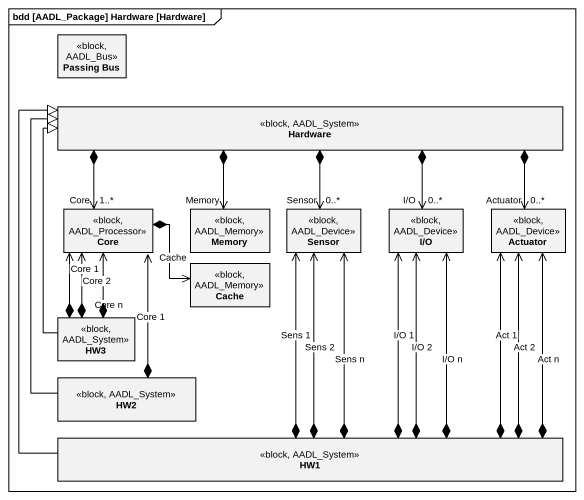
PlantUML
@startuml
mainframe bdd [AADL_Package] Hardware [Hardware]
hide circle
hide empty members
class "Passing Bus" as Passing_Bus <<block, AADL_Bus>>
class Hardware <<block, AADL_System>>
class Core <<block, AADL_Processor>>
class Memory <<block, AADL_Memory>>
class Sensor <<block, AADL_Device>>
class "I/O" as I_O <<block, AADL_Device>>
class Actuator <<block, AADL_Device>>
class Cache <<block, AADL_Memory>>
class HW3 <<block, AADL_System>>
class HW2 <<block, AADL_System>>
class HW1 <<block, AADL_System>>
Hardware *-left-> "Core\n1..*" Core
Hardware *--> "Memory" Memory
Hardware *--> "Sensor\n0..*" Sensor
Hardware *--> "I/O\n0..*" I_O
Hardware *-right-> "Actuator\n0..*" Actuator
Core *-right-> "Cache" Cache
HW3 -up-|> Hardware
HW3 *-up-> Core : Core 1
HW3 *-up-> Core : Core 2
HW3 *-up-> Core : Core n
HW2 -up-|> Hardware
HW2 *-up-> Core : Core 1
HW1 -up-|> Hardware
HW1 *-up-> Sensor : Sens 1
HW1 *-up-> Sensor : Sens 2
HW1 *-up-> Sensor : Sens n
HW1 *-up-> I_O : I/O 1
HW1 *-up-> I_O : I/O 2
HW1 *-up-> I_O : I/O n
HW1 *-up-> Actuator : Act 1
HW1 *-up-> Actuator : Act 2
HW1 *-up-> Actuator : Act n
@enduml
